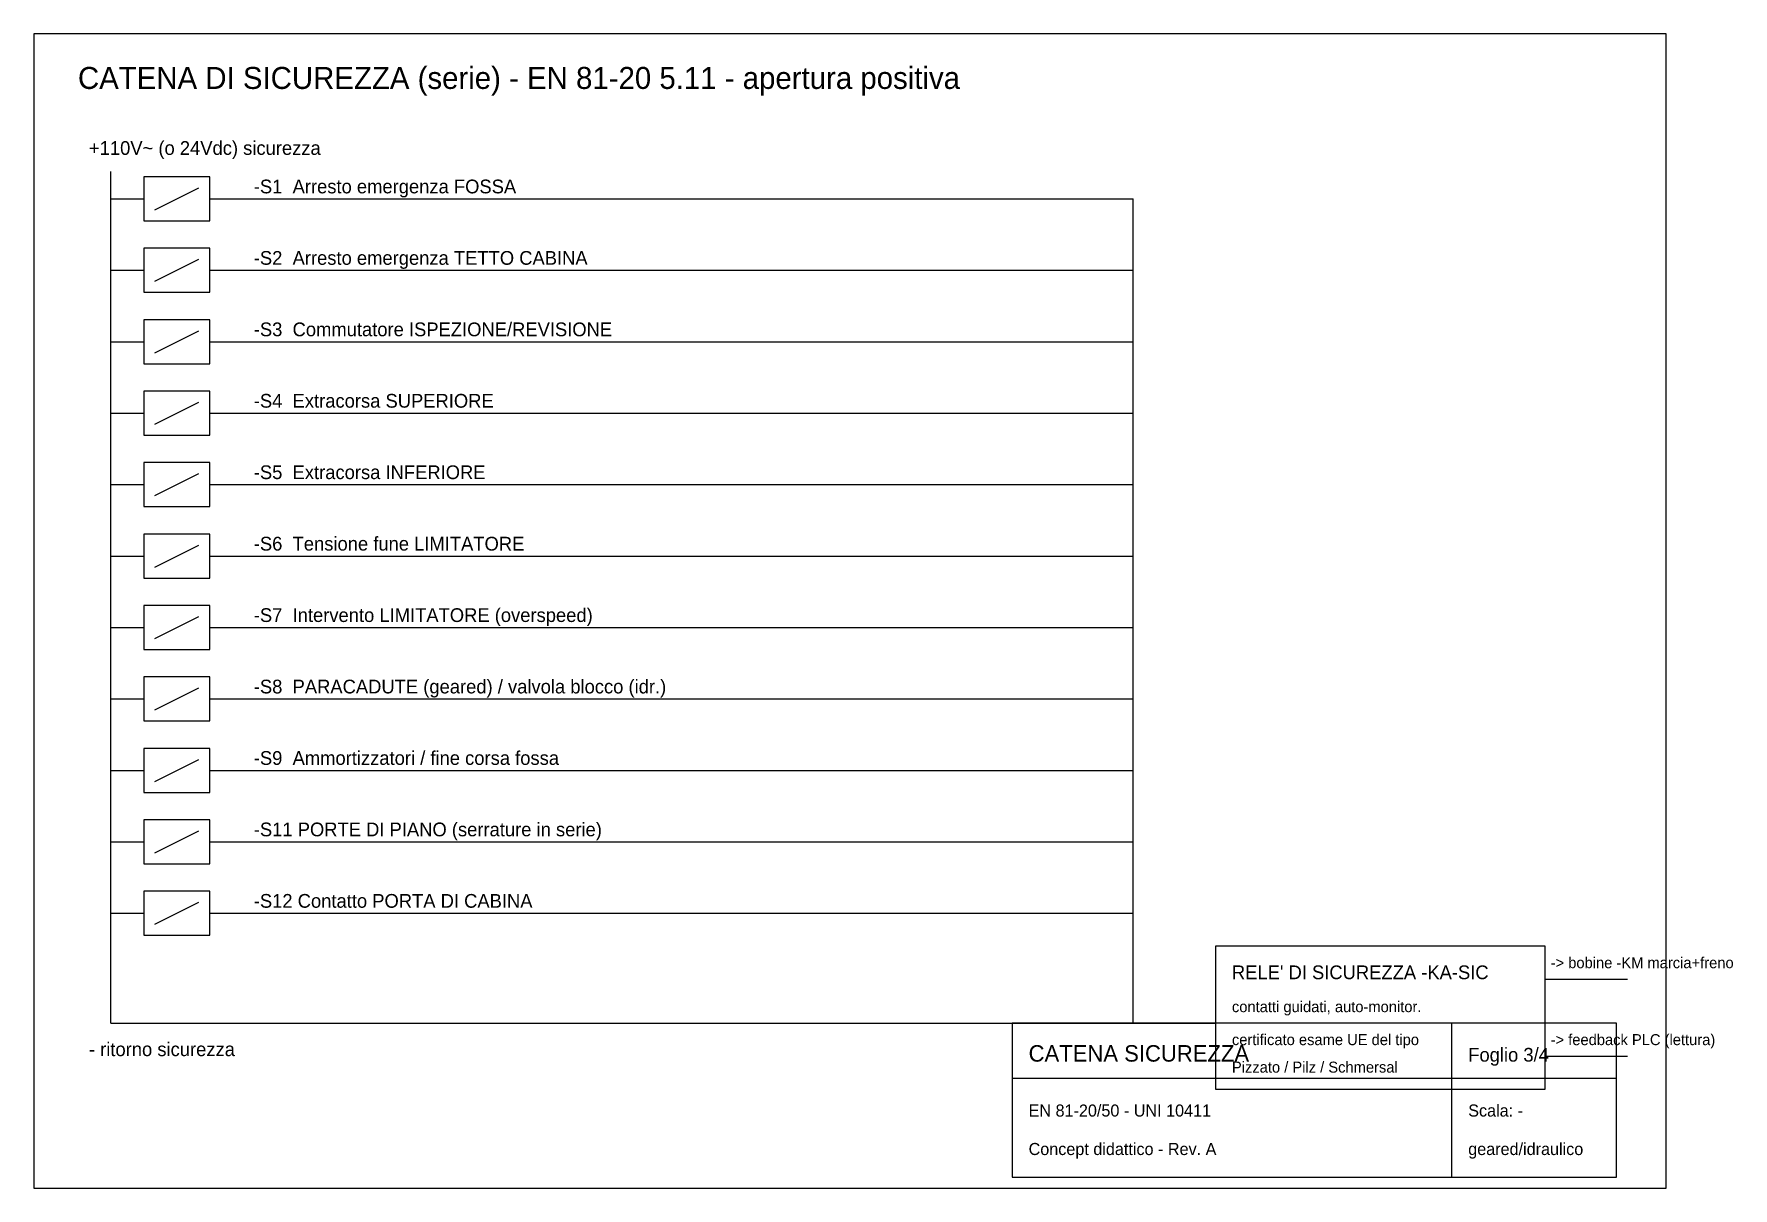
# Model space of a CAD drawing. Header units: metres. Extents: x 0 to 309, y 0 to 210.
import ezdxf

# ---------------------------------------------------------------- set-up
doc = ezdxf.new("R2010")
doc.units = ezdxf.units.M
for name, color, linetype in [('CARTIGLIO', 3, 'CONTINUOUS'), ('COMP', 4, 'CONTINUOUS'), ('CORNICE', 7, 'CONTINUOUS'), ('POTENZA', 1, 'CONTINUOUS'), ('SICUREZZA', 2, 'CONTINUOUS'), ('TESTO', 7, 'CONTINUOUS')]:
    doc.layers.add(name, color=color, linetype=linetype)

msp = doc.modelspace()

# ---------------------------------------------------------------- linework, layer by layer
at = {"layer": 'CARTIGLIO'}
for p, q in [((288, 30), (178, 30)), ((178, 30), (178, 2)), ((258, 2), (258, 30)), ((288, 2), (288, 30)), ((178, 20), (288, 20)), ((178, 2), (288, 2))]:
    msp.add_line(p, q, dxfattribs=at)
at = {"layer": 'COMP'}
for p, q in [((275, 44), (215, 44)), ((215, 44), (215, 18)), ((275, 18), (275, 44)), ((275, 24), (290, 24)), ((215, 18), (275, 18))]:
    msp.add_line(p, q, dxfattribs=at)
at = {"layer": 'CORNICE'}
for p, q in [((297, 210), (0, 210)), ((0, 210), (0, 0)), ((297, 0), (297, 210)), ((0, 0), (297, 0))]:
    msp.add_line(p, q, dxfattribs=at)
at = {"layer": 'POTENZA'}
msp.add_line((275, 38), (290, 38), dxfattribs=at)
at = {"layer": 'SICUREZZA'}
for p, q in [((14, 30), (14, 185)), ((32, 184), (20, 184)), ((20, 184), (20, 176)), ((32, 176), (32, 184)), ((14, 180), (20, 180)), ((22, 178), (30, 182)), ((32, 180), (200, 180)), ((200, 30), (200, 180)), ((20, 176), (32, 176)), ((32, 171), (20, 171)), ((20, 171), (20, 163)), ((32, 163), (32, 171)), ((14, 167), (20, 167)), ((22, 165), (30, 169)), ((32, 167), (200, 167)), ((20, 163), (32, 163)), ((32, 158), (20, 158)), ((20, 158), (20, 150)), ((32, 150), (32, 158)), ((22, 152), (30, 156)), ((14, 154), (20, 154)), ((32, 154), (200, 154)), ((20, 150), (32, 150)), ((32, 145), (20, 145)), ((20, 145), (20, 137)), ((22, 139), (30, 143)), ((32, 137), (32, 145)), ((14, 141), (20, 141)), ((32, 141), (200, 141)), ((20, 137), (32, 137)), ((32, 132), (20, 132)), ((20, 132), (20, 124)), ((22, 126), (30, 130)), ((32, 124), (32, 132)), ((14, 128), (20, 128)), ((32, 128), (200, 128)), ((20, 124), (32, 124)), ((32, 119), (20, 119)), ((20, 119), (20, 111)), ((32, 111), (32, 119)), ((14, 115), (20, 115)), ((22, 113), (30, 117)), ((32, 115), (200, 115)), ((20, 111), (32, 111)), ((32, 106), (20, 106)), ((20, 106), (20, 98)), ((32, 98), (32, 106)), ((22, 100), (30, 104)), ((14, 102), (20, 102)), ((32, 102), (200, 102)), ((20, 98), (32, 98)), ((32, 93), (20, 93)), ((20, 93), (20, 85)), ((32, 85), (32, 93)), ((22, 87), (30, 91)), ((14, 89), (20, 89)), ((32, 89), (200, 89)), ((20, 85), (32, 85)), ((32, 80), (20, 80)), ((20, 80), (20, 72)), ((22, 74), (30, 78)), ((32, 72), (32, 80)), ((14, 76), (20, 76)), ((32, 76), (200, 76)), ((20, 72), (32, 72)), ((32, 67), (20, 67)), ((20, 67), (20, 59)), ((22, 61), (30, 65)), ((32, 59), (32, 67)), ((14, 63), (20, 63)), ((32, 63), (200, 63)), ((20, 59), (32, 59)), ((32, 54), (20, 54)), ((20, 54), (20, 46)), ((32, 46), (32, 54)), ((14, 50), (20, 50)), ((22, 48), (30, 52)), ((32, 50), (200, 50)), ((20, 46), (32, 46)), ((14, 30), (200, 30)), ((200, 30), (215, 30))]:
    msp.add_line(p, q, dxfattribs=at)

# ---------------------------------------------------------------- texts
at = {"layer": 'CARTIGLIO'}
msp.add_text('CATENA SICUREZZA', height=3, dxfattribs=at).set_placement((181, 23))
at = {"layer": 'TESTO'}
for s, height, p in [('CATENA DI SICUREZZA (serie) - EN 81-20 5.11 - apertura positiva', 4, (8, 200)), ('+110V~ (o 24Vdc) sicurezza', 2.5, (10, 188)), ('-S1  Arresto emergenza FOSSA', 2.5, (40, 181)), ('-S2  Arresto emergenza TETTO CABINA', 2.5, (40, 168)), ('-S3  Commutatore ISPEZIONE/REVISIONE', 2.5, (40, 155)), ('-S4  Extracorsa SUPERIORE', 2.5, (40, 142)), ('-S5  Extracorsa INFERIORE', 2.5, (40, 129)), ('-S6  Tensione fune LIMITATORE', 2.5, (40, 116)), ('-S7  Intervento LIMITATORE (overspeed)', 2.5, (40, 103)), ('-S8  PARACADUTE (geared) / valvola blocco (idr.)', 2.5, (40, 90)), ('-S9  Ammortizzatori / fine corsa fossa', 2.5, (40, 77)), ('-S11 PORTE DI PIANO (serrature in serie)', 2.5, (40, 64)), ('-S12 Contatto PORTA DI CABINA', 2.5, (40, 51)), ("RELE' DI SICUREZZA -KA-SIC", 2.5, (218, 38)), ('-> bobine -KM marcia+freno', 2, (276, 40)), ('contatti guidati, auto-monitor.', 2, (218, 32)), ('certificato esame UE del tipo', 2, (218, 26)), ('-> feedback PLC (lettura)', 2, (276, 26)), ('- ritorno sicurezza', 2.5, (10, 24)), ('Foglio 3/4', 2.5, (261, 23)), ('Pizzato / Pilz / Schmersal', 2, (218, 21)), ('EN 81-20/50 - UNI 10411', 2.2, (181, 13)), ('Scala: -', 2.2, (261, 13)), ('Concept didattico - Rev. A', 2.2, (181, 6)), ('geared/idraulico', 2.2, (261, 6))]:
    msp.add_text(s, height=height, dxfattribs=at).set_placement(p)

doc.saveas('drawing.dxf')
